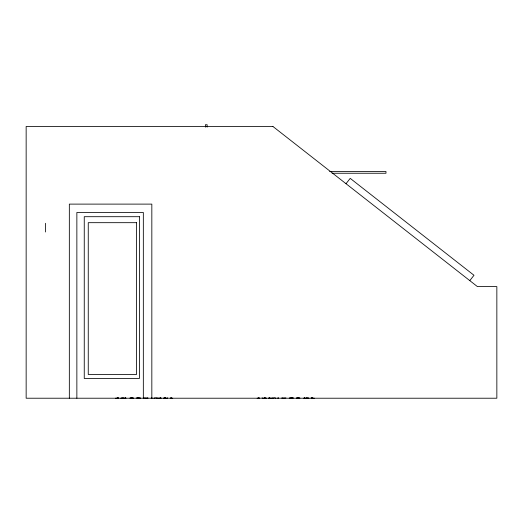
<?xml version="1.0" encoding="UTF-8"?>
<svg xmlns="http://www.w3.org/2000/svg" width="523" height="523" viewBox="0 0 523 523"><rect width="100%" height="100%" fill="white"/><g stroke="black" fill="none" stroke-linecap="round" stroke-linejoin="round"><path stroke-width="0.78" d="M167.733 397.735L167.399 398.238L163.627 398.134L165.562 397.84L165.033 397.663M293.599 397.925L289.245 398.16L292.311 397.702M143.93 397.931L148.048 398.081L147.748 397.885M346.023 183.71L350.214 178.363L473.988 275.275L469.798 280.622M160.169 397.696L161.202 398.108L156.109 398.16L157.063 397.944M155.409 397.696L153.958 398.18M130.227 397.892L129.887 398.14L133.443 398.062L131.018 397.702M282.1 397.885L281.799 398.081L285.918 397.931M258.225 397.735L259.689 398.16L257.133 398.225M151.86 397.826L151.154 398.114L152.01 398.18M264.815 397.663L264.285 397.84L266.22 398.134L262.441 398.238L262.115 397.735M125.487 397.696L125.004 397.846L126.05 398.186L120.865 398.212L123.415 397.742M312.558 397.748L311.002 398.029L314.29 398.219M298.823 397.702L296.404 398.062L299.96 398.14L299.62 397.892M277.837 398.18L278.687 398.114L277.988 397.826M115.55 398.219L118.845 398.029L117.283 397.748M329.627 171.505L385.974 171.505L385.974 173.25L332.079 173.25M172.714 398.225L170.152 398.16L171.616 397.735M275.889 398.18L274.438 397.696M306.432 397.742L308.982 398.212L303.791 398.186L304.844 397.846L304.36 397.696M272.777 397.944L273.732 398.16L268.645 398.108L269.678 397.696M137.529 397.702L140.602 398.16L136.242 397.925M207.141 127.148L207.141 124.729L205.395 124.729L205.395 127.174M151.833 398.219L151.833 204.114L69.337 204.114L69.337 398.219M143.335 398.219L143.335 212.475L76.861 212.475L76.861 398.219M45.56 223.295L45.56 231.996M272.921 126.474L26.15 126.474L26.15 398.219L496.85 398.219L496.85 286.611L477.44 286.611L272.921 126.474M139.399 216.699L84.255 216.699L84.255 378.462L139.399 378.462L139.399 216.699M136.562 222.68L88.256 222.68L88.256 374.461L136.562 374.461L136.562 222.68"/></g></svg>
